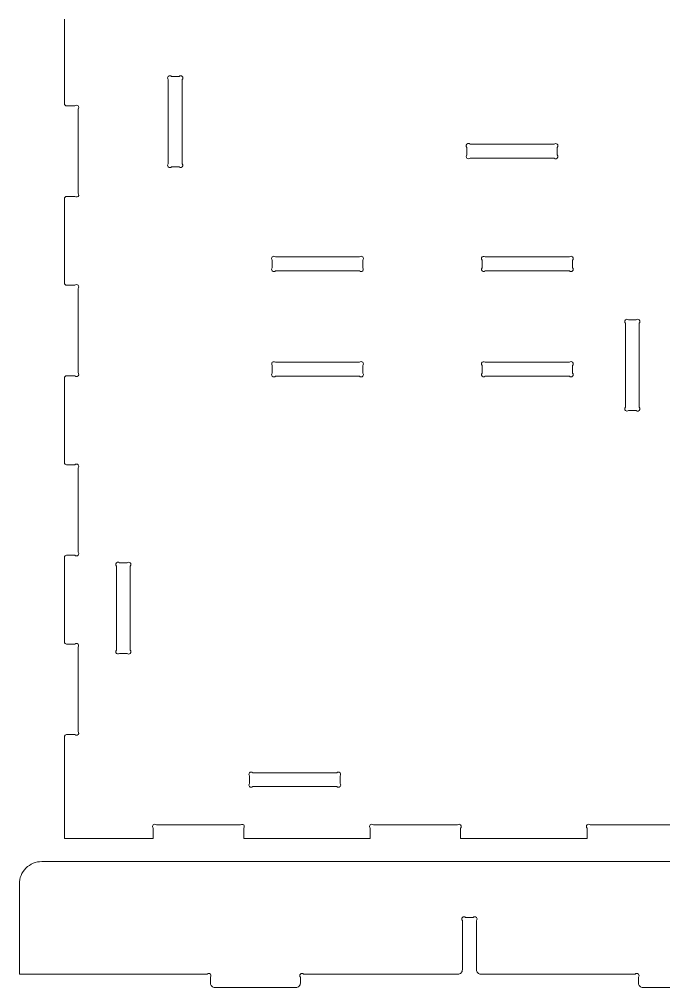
# Model space of a CAD drawing. Extents: x 10 to 1489, y -739 to -10.
# Drawn here: x 870.4 to 1156.7, y -692.1 to -261.9 of the extents above; entities that cross this region are included whole.
import ezdxf

# ---------------------------------------------------------------- set-up
doc = ezdxf.new("R2010")
doc.units = 0
doc.layers.add('cut', color=7, linetype='Continuous', lineweight=0)

msp = doc.modelspace()

# ---------------------------------------------------------------- linework, layer by layer
at = {"layer": 'cut'}
for points in [[(1161.44, -619.78), (1124.07, -619.78, 1), (1122.65, -621.19), (1122.65, -625.88), (1066.45, -625.88), (1066.45, -621.19, 1), (1065.04, -619.78), (1027.67, -619.78, 1), (1026.25, -621.19), (1026.25, -625.88), (970.05, -625.88), (970.05, -621.19, 1), (968.64, -619.78), (931.27, -619.78, 1), (929.85, -621.19), (929.85, -625.88), (890.35, -625.88), (890.35, -580.68, -0.414214), (891.35, -579.68), (895.04, -579.68, 1), (896.45, -578.26), (896.45, -540.89, 1), (895.04, -539.48), (891.35, -539.48, -0.414214), (890.35, -538.48), (890.35, -500.98, -0.414214), (891.35, -499.98), (895.04, -499.98, 1), (896.45, -498.56), (896.45, -461.19, 1), (895.04, -459.78), (891.35, -459.78, -0.414214), (890.35, -458.78), (890.35, -421.28, -0.414214), (891.35, -420.28), (895.04, -420.28, 1), (896.45, -418.86), (896.45, -381.49, 1), (895.04, -380.08), (891.35, -380.08, -0.414214), (890.35, -379.08), (890.35, -341.58, -0.414214), (891.35, -340.58), (895.04, -340.58, 1), (896.45, -339.16), (896.45, -301.79, 1), (895.04, -300.38), (891.35, -300.38, -0.414214), (890.35, -299.38), (890.35, -261.88, -0.414214)], [(1183.45, -692.05), (1147.45, -692.05, -0.414214), (1145.45, -690.05), (1145.45, -687.47, 1), (1144.04, -686.05), (1075.45, -686.05, -0.414214), (1073.45, -684.05), (1073.45, -662.27, 1), (1072.04, -660.85), (1068.67, -660.85, 1), (1067.25, -662.27), (1067.25, -684.05, -0.414214), (1065.25, -686.05), (996.67, -686.05, 1), (995.25, -687.47), (995.25, -690.05, -0.414214), (993.25, -692.05), (957.25, -692.05, -0.414214), (955.25, -690.05), (955.25, -687.47, 1), (953.84, -686.05), (870.35, -686.05), (870.35, -646.05, -0.414214), (880.35, -636.05), (1260.35, -636.05, -0.414214)]]:
    msp.add_lwpolyline(points, format="xyb", dxfattribs=at)
for points in [[(942.75, -288.69, 1), (941.34, -287.28), (937.97, -287.28, 1), (936.55, -288.69), (936.55, -326.06, 1), (937.97, -327.48), (941.34, -327.48, 1), (942.75, -326.06)], [(1070.63, -317.38, 1), (1069.22, -318.79), (1069.22, -322.16, 1), (1070.63, -323.58), (1108.01, -323.58, 1), (1109.42, -322.16), (1109.42, -318.79, 1), (1108.01, -317.38)], [(984.17, -367.48, 1), (982.75, -368.89), (982.75, -372.26, 1), (984.17, -373.68), (1021.54, -373.68, 1), (1022.95, -372.26), (1022.95, -368.89, 1), (1021.54, -367.48)], [(1077.43, -367.48, 1), (1076.02, -368.89), (1076.02, -372.26, 1), (1077.43, -373.68), (1114.81, -373.68, 1), (1116.22, -372.26), (1116.22, -368.89, 1), (1114.81, -367.48)], [(1145.85, -396.89, 1), (1144.44, -395.48), (1141.07, -395.48, 1), (1139.65, -396.89), (1139.65, -434.26, 1), (1141.07, -435.68), (1144.44, -435.68, 1), (1145.85, -434.26)], [(984.17, -414.28, 1), (982.75, -415.69), (982.75, -419.06, 1), (984.17, -420.48), (1021.54, -420.48, 1), (1022.95, -419.06), (1022.95, -415.69, 1), (1021.54, -414.28)], [(1077.43, -414.28, 1), (1076.02, -415.69), (1076.02, -419.06, 1), (1077.43, -420.48), (1114.81, -420.48, 1), (1116.22, -419.06), (1116.22, -415.69, 1), (1114.81, -414.28)], [(919.65, -504.79, 1), (918.24, -503.38), (914.87, -503.38, 1), (913.45, -504.79), (913.45, -542.16, 1), (914.87, -543.58), (918.24, -543.58, 1), (919.65, -542.16)], [(974.07, -596.58, 1), (972.65, -597.99), (972.65, -601.36, 1), (974.07, -602.78), (1011.44, -602.78, 1), (1012.85, -601.36), (1012.85, -597.99, 1), (1011.44, -596.58)]]:
    msp.add_lwpolyline(points, format="xyb", close=True, dxfattribs=at)

doc.saveas('drawing.dxf')
